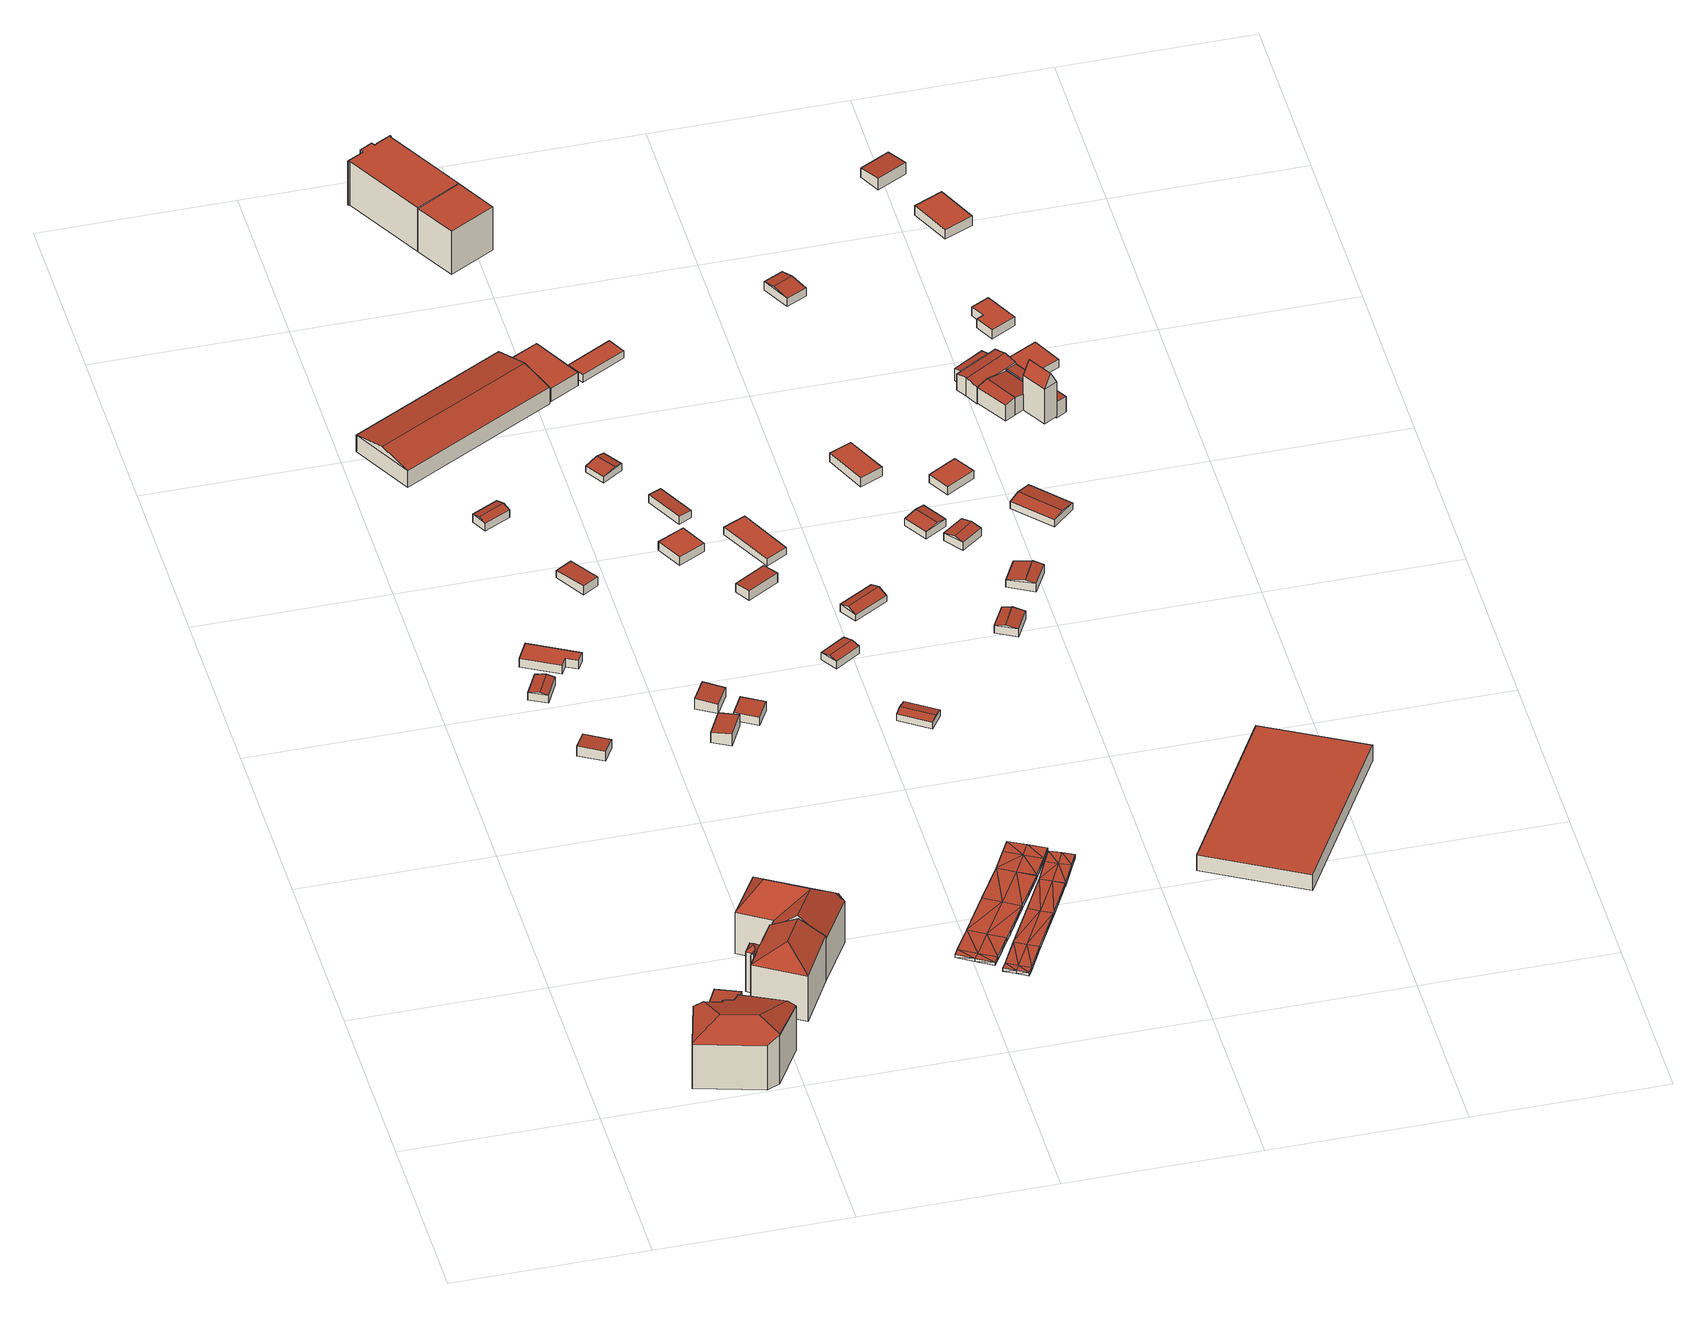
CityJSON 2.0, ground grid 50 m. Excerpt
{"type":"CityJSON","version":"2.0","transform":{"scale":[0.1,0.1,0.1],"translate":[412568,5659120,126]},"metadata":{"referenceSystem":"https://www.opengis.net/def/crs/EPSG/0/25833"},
"CityObjects":{
"building1":{"type":"Building","attributes":{"Dachtyp_tdc":"tdcFreeFormRoof","Gemeindeschluessel":14612000,"Dachneigung":17.46,"QualitaetDacherkennung":40,"Geometrietyp2DReferenz":"3000","measuredHeight":17.42,"function":"31001_9998","roofType":"5000"},"geometry":[{"type":"Solid","lod":"2","boundaries":[[[[0,1,2,3]],[[1,4,5,2]],[[4,6,7,5]],[[6,8,9,7]],[[8,10,11,9]],[[10,12,13,11]],[[12,14,15,13]],[[14,16,17,15]],[[16,18,19,17]],[[18,0,3,19]],[[20,21,4,22]],[[23,16,24,25]],[[0,18,23,25,20,22,1]],[[25,24,14,12,10,8,6,21,20]],[[6,4,21]],[[18,16,23]],[[4,1,22]],[[16,14,24]],[[3,2,5,7,9,11,13,15,17,19]]]],"semantics":{"surfaces":[{"type":"WallSurface"},{"type":"RoofSurface"},{"type":"GroundSurface"}],"values":[[0,0,0,0,0,0,0,0,0,0,1,1,1,1,0,0,0,0,2]]}}]},
"building2":{"type":"Building","attributes":{"Dachtyp_tdc":"tdcPolyFlatRoof","Gemeindeschluessel":14612000,"Dachneigung":5.88,"QualitaetDacherkennung":73,"Geometrietyp2DReferenz":"3000","measuredHeight":3.43,"function":"31001_9998","roofType":"2100"},"geometry":[{"type":"Solid","lod":"2","boundaries":[[[[26,27,28,29]],[[27,30,31,28]],[[30,32,33,31]],[[32,26,29,33]],[[32,30,27,26]],[[29,28,31,33]]]],"semantics":{"surfaces":[{"type":"WallSurface"},{"type":"RoofSurface"},{"type":"GroundSurface"}],"values":[[0,0,0,0,1,2]]}}]},
"building3":{"type":"Building","attributes":{"Gemeindeschluessel":14612000,"Geometrietyp2DReferenz":"3000","function":"31001_9998","roofType":"9999"},"children":["building3-1","building3-2"]},
"building3-1":{"type":"BuildingPart","attributes":{"Dachtyp_tdc":"tdcFreeFormRoof","Dachneigung":46.2,"QualitaetDacherkennung":4,"Geometrietyp2DReferenz":"3000","measuredHeight":13.89,"roofType":"5000"},"parents":["building3"],"geometry":[{"type":"MultiSurface","lod":"2","boundaries":[[[34,35,36,37]],[[35,38,39,36]],[[38,40,41,39]],[[42,43,44,45]],[[43,46,47,44]],[[46,48,49,47]],[[48,34,37,49]],[[48,46,43,50]],[[43,42,40,51,52,50]],[[40,38,35,51]],[[35,34,52,51]],[[34,48,50,52]],[[36,39,41,45,44,47,49,37]]],"semantics":{"surfaces":[{"type":"WallSurface"},{"type":"RoofSurface"},{"type":"GroundSurface"}],"values":[0,0,0,0,0,0,0,1,1,1,1,1,2]}}]},
"building3-2":{"type":"BuildingPart","attributes":{"Dachtyp_tdc":"tdcHipAndGableRoof","Dachneigung":28.73,"QualitaetDacherkennung":65,"Geometrietyp2DReferenz":"3000","measuredHeight":17.89,"roofType":"5000"},"parents":["building3"],"geometry":[{"type":"MultiSurface","lod":"2","boundaries":[[[53,41,40]],[[53,54,55,41]],[[54,56,57,55]],[[56,58,59,57]],[[58,60,61,59]],[[60,62,63,61]],[[62,64,45,63]],[[64,42,45]],[[62,60,65]],[[60,58,56,65]],[[56,54,53,64,62,65]],[[41,55,57,59,61,63,45]]],"semantics":{"surfaces":[{"type":"WallSurface"},{"type":"RoofSurface"},{"type":"GroundSurface"}],"values":[0,0,0,0,0,0,0,0,1,1,1,2]}}]},
"building4":{"type":"Building","attributes":{"Dachtyp_tdc":"tdcPolyFlatRoof","Gemeindeschluessel":14612000,"Dachneigung":4,"QualitaetDacherkennung":77,"Geometrietyp2DReferenz":"3000","measuredHeight":3.01,"function":"31001_9998","roofType":"2100"},"geometry":[{"type":"Solid","lod":"2","boundaries":[[[[66,67,68,69]],[[67,70,71,68]],[[70,72,73,71]],[[72,66,69,73]],[[72,70,67,66]],[[69,68,71,73]]]],"semantics":{"surfaces":[{"type":"WallSurface"},{"type":"RoofSurface"},{"type":"GroundSurface"}],"values":[[0,0,0,0,1,2]]}}]},
"building5":{"type":"Building","attributes":{"Dachtyp_tdc":"tdcGableRoof","Gemeindeschluessel":14612000,"Dachneigung":11.77,"QualitaetDacherkennung":78,"Geometrietyp2DReferenz":"3000","measuredHeight":2.84,"function":"31001_9998","roofType":"3100"},"geometry":[{"type":"Solid","lod":"2","boundaries":[[[[74,75,76,77]],[[75,78,79,76]],[[78,80,81,79]],[[80,74,77,81]],[[78,75,82]],[[74,80,83]],[[75,74,83,82]],[[80,78,82,83]],[[77,76,79,81]]]],"semantics":{"surfaces":[{"type":"WallSurface"},{"type":"RoofSurface"},{"type":"GroundSurface"}],"values":[[0,0,0,0,0,0,1,1,2]]}}]},
"building6":{"type":"Building","attributes":{"Dachtyp_tdc":"tdcFreeFormRoof","Gemeindeschluessel":14612000,"Dachneigung":40.18,"QualitaetDacherkennung":23,"Geometrietyp2DReferenz":"3000","measuredHeight":18.65,"function":"31001_9998","roofType":"5000"},"geometry":[{"type":"Solid","lod":"2","boundaries":[[[[84,85,86,87]],[[85,88,89,86]],[[88,90,91,89]],[[90,92,93,91]],[[92,94,59,93]],[[94,95,55,59]],[[95,84,87,55]],[[96,95,94]],[[97,98,99,96,94,92]],[[97,92,90]],[[100,98,97,90,88]],[[100,88,85]],[[99,98,100,85,84]],[[96,99,84,95]],[[87,86,89,91,93,59,55]]]],"semantics":{"surfaces":[{"type":"WallSurface"},{"type":"RoofSurface"},{"type":"GroundSurface"}],"values":[[0,0,0,0,0,0,0,0,1,1,1,1,1,1,2]]}}]},
"building7":{"type":"Building","attributes":{"Dachtyp_tdc":"tdcPolyFlatRoof","Gemeindeschluessel":14612000,"Dachneigung":0,"QualitaetDacherkennung":42,"Geometrietyp2DReferenz":"3000","measuredHeight":2.56,"function":"31001_9998","roofType":"1000"},"geometry":[{"type":"Solid","lod":"2","boundaries":[[[[101,102,103,104]],[[102,105,106,103]],[[105,107,108,106]],[[107,109,110,108]],[[109,111,112,110]],[[111,101,104,112]],[[111,109,107,105,102,101]],[[104,103,106,108,110,112]]]],"semantics":{"surfaces":[{"type":"WallSurface"},{"type":"RoofSurface"},{"type":"GroundSurface"}],"values":[[0,0,0,0,0,0,1,2]]}}]},
"building8":{"type":"Building","attributes":{"Dachtyp_tdc":"tdcGableRoof","Gemeindeschluessel":14612000,"Dachneigung":17.02,"QualitaetDacherkennung":75,"Geometrietyp2DReferenz":"3000","measuredHeight":3.1,"function":"31001_9998","roofType":"3100"},"geometry":[{"type":"Solid","lod":"2","boundaries":[[[[113,114,115,116]],[[114,117,118,115]],[[117,119,120,118]],[[119,113,116,120]],[[117,114,121]],[[113,119,122]],[[114,113,122,121]],[[119,117,121,122]],[[116,115,118,120]]]],"semantics":{"surfaces":[{"type":"WallSurface"},{"type":"RoofSurface"},{"type":"GroundSurface"}],"values":[[0,0,0,0,0,0,1,1,2]]}}]},
"building9":{"type":"Building","attributes":{"Dachtyp_tdc":"tdcPolyFlatRoof","Gemeindeschluessel":14612000,"Dachneigung":3.21,"QualitaetDacherkennung":59,"Geometrietyp2DReferenz":"3000","measuredHeight":2.77,"function":"31001_9998","roofType":"2100"},"geometry":[{"type":"Solid","lod":"2","boundaries":[[[[123,124,125,126]],[[124,127,128,125]],[[127,129,130,128]],[[129,123,126,130]],[[129,127,124,123]],[[126,125,128,130]]]],"semantics":{"surfaces":[{"type":"WallSurface"},{"type":"RoofSurface"},{"type":"GroundSurface"}],"values":[[0,0,0,0,1,2]]}}]},
"building10":{"type":"Building","attributes":{"Dachtyp_tdc":"tdcGableRoof","Gemeindeschluessel":14612000,"Dachneigung":13.85,"QualitaetDacherkennung":86,"Geometrietyp2DReferenz":"3000","measuredHeight":7.33,"function":"31001_2000","roofType":"3100"},"geometry":[{"type":"Solid","lod":"2","boundaries":[[[[131,132,133,134]],[[132,135,136,133]],[[135,137,138,136]],[[137,131,134,138]],[[135,132,139]],[[131,137,140]],[[132,131,140,139]],[[137,135,139,140]],[[134,133,136,138]]]],"semantics":{"surfaces":[{"type":"WallSurface"},{"type":"RoofSurface"},{"type":"GroundSurface"}],"values":[[0,0,0,0,0,0,1,1,2]]}}]},
"building11":{"type":"Building","attributes":{"Dachtyp_tdc":"tdcPolyFlatRoof","Gemeindeschluessel":14612000,"Dachneigung":5.63,"QualitaetDacherkennung":76,"Geometrietyp2DReferenz":"3000","measuredHeight":3.59,"function":"31001_9998","roofType":"2100"},"geometry":[{"type":"Solid","lod":"2","boundaries":[[[[141,142,143,144]],[[142,145,146,143]],[[145,147,148,146]],[[147,141,144,148]],[[147,145,142,141]],[[144,143,146,148]]]],"semantics":{"surfaces":[{"type":"WallSurface"},{"type":"RoofSurface"},{"type":"GroundSurface"}],"values":[[0,0,0,0,1,2]]}}]},
"building12":{"type":"Building","attributes":{"Dachtyp_tdc":"tdcPolyFlatRoof","Gemeindeschluessel":14612000,"Dachneigung":3.93,"QualitaetDacherkennung":78,"Geometrietyp2DReferenz":"3000","measuredHeight":3.17,"function":"31001_9998","roofType":"2100"},"geometry":[{"type":"Solid","lod":"2","boundaries":[[[[149,150,151,152]],[[150,153,154,151]],[[153,155,156,154]],[[155,149,152,156]],[[155,153,150,149]],[[152,151,154,156]]]],"semantics":{"surfaces":[{"type":"WallSurface"},{"type":"RoofSurface"},{"type":"GroundSurface"}],"values":[[0,0,0,0,1,2]]}}]},
"building13":{"type":"Building","attributes":{"Dachtyp_tdc":"tdcPolyFlatRoof","Gemeindeschluessel":14612000,"Dachneigung":3.55,"QualitaetDacherkennung":82,"Geometrietyp2DReferenz":"3000","measuredHeight":2.87,"function":"31001_9998","roofType":"2100"},"geometry":[{"type":"Solid","lod":"2","boundaries":[[[[157,158,159,160]],[[158,161,162,159]],[[161,163,164,162]],[[163,157,160,164]],[[163,161,158,157]],[[160,159,162,164]]]],"semantics":{"surfaces":[{"type":"WallSurface"},{"type":"RoofSurface"},{"type":"GroundSurface"}],"values":[[0,0,0,0,1,2]]}}]},
"building14":{"type":"Building","attributes":{"Dachtyp_tdc":"tdcGableRoof","Gemeindeschluessel":14612000,"Dachneigung":10.09,"QualitaetDacherkennung":82,"Geometrietyp2DReferenz":"3000","measuredHeight":2.59,"function":"31001_9998","roofType":"3100"},"geometry":[{"type":"Solid","lod":"2","boundaries":[[[[165,166,167,168]],[[166,169,170,167]],[[169,171,172,170]],[[171,165,168,172]],[[169,166,173]],[[165,171,174]],[[166,165,174,173]],[[171,169,173,174]],[[168,167,170,172]]]],"semantics":{"surfaces":[{"type":"WallSurface"},{"type":"RoofSurface"},{"type":"GroundSurface"}],"values":[[0,0,0,0,0,0,1,1,2]]}}]},
"building15":{"type":"Building","attributes":{"Erfassungsdatum_Objekt":"2022-03-29","BodenHoehe":130.48,"gemHoehe":0,"BauwerkHoehe":1,"Breite":10,"Gemeindeschluessel":"14612000","Geometrietyp2DReferenz":"3000","measuredHeight":1,"function":"53001_1800"},"geometry":[{"type":"MultiSurface","lod":"2","boundaries":[[[175,176,177]],[[177,176,178]],[[179,180,181]],[[181,180,182]],[[181,182,183]],[[183,182,184]],[[183,184,185]],[[183,185,186]],[[186,185,187]],[[187,185,188]],[[187,188,175]],[[187,175,189]],[[189,175,190]],[[190,175,177]],[[180,191,182]],[[182,191,192]],[[182,192,184]],[[184,192,193]],[[184,193,194]],[[184,194,195]],[[184,195,185]],[[185,195,188]],[[188,195,196]],[[188,196,197]],[[188,197,198]],[[188,198,175]],[[175,198,176]],[[180,179,199]],[[180,199,200]],[[179,181,201]],[[179,201,199]],[[181,183,202]],[[181,202,201]],[[183,186,203]],[[183,203,202]],[[186,187,204]],[[186,204,203]],[[187,189,205]],[[187,205,204]],[[189,190,206]],[[189,206,205]],[[190,177,207]],[[190,207,206]],[[177,178,208]],[[177,208,207]],[[178,176,209]],[[178,209,208]],[[176,198,210]],[[176,210,209]],[[198,197,211]],[[198,211,210]],[[197,196,212]],[[197,212,211]],[[196,195,213]],[[196,213,212]],[[195,194,214]],[[195,214,213]],[[194,193,215]],[[194,215,214]],[[193,192,216]],[[193,216,215]],[[192,191,217]],[[192,217,216]],[[191,180,200]],[[191,200,217]],[[201,200,199]],[[218,200,201]],[[202,218,201]],[[219,218,202]],[[220,219,202]],[[203,220,202]],[[204,220,203]],[[221,220,204]],[[222,221,204]],[[205,222,204]],[[206,222,205]],[[207,222,206]],[[218,217,200]],[[216,217,218]],[[219,216,218]],[[215,216,219]],[[214,215,219]],[[213,214,219]],[[220,213,219]],[[221,213,220]],[[212,213,221]],[[211,212,221]],[[210,211,221]],[[222,210,221]],[[209,210,222]],[[207,209,222]],[[208,209,207]]],"semantics":{"surfaces":[{"type":"RoofSurface"},{"type":"WallSurface"},{"type":"GroundSurface"}],"values":[0,0,0,0,0,0,0,0,0,0,0,0,0,0,0,0,0,0,0,0,0,0,0,0,0,0,0,1,1,1,1,1,1,1,1,1,1,1,1,1,1,1,1,1,1,1,1,1,1,1,1,1,1,1,1,1,1,1,1,1,1,1,1,1,1,2,2,2,2,2,2,2,2,2,2,2,2,2,2,2,2,2,2,2,2,2,2,2,2,2,2,2]}}]},
"building16":{"type":"Building","attributes":{"Dachtyp_tdc":"tdcPolyFlatRoof","Gemeindeschluessel":14612000,"Dachneigung":0,"QualitaetDacherkennung":81,"Geometrietyp2DReferenz":"3000","measuredHeight":2.55,"function":"31001_9998","roofType":"1000"},"geometry":[{"type":"Solid","lod":"2","boundaries":[[[[223,224,225,226]],[[224,227,228,225]],[[227,229,230,228]],[[229,223,226,230]],[[229,227,224,223]],[[226,225,228,230]]]],"semantics":{"surfaces":[{"type":"WallSurface"},{"type":"RoofSurface"},{"type":"GroundSurface"}],"values":[[0,0,0,0,1,2]]}}]},
"building17":{"type":"Building","attributes":{"Dachtyp_tdc":"tdcPolyFlatRoof","Gemeindeschluessel":14612000,"Dachneigung":0,"QualitaetDacherkennung":86,"Geometrietyp2DReferenz":"3000","measuredHeight":4,"function":"31001_2000","roofType":"1000"},"geometry":[{"type":"Solid","lod":"2","boundaries":[[[[231,232,233,234]],[[232,235,236,233]],[[235,237,238,236]],[[237,231,234,238]],[[237,235,232,231]],[[234,233,236,238]]]],"semantics":{"surfaces":[{"type":"WallSurface"},{"type":"RoofSurface"},{"type":"GroundSurface"}],"values":[[0,0,0,0,1,2]]}}]},
"building18":{"type":"Building","attributes":{"Dachtyp_tdc":"tdcPolyFlatRoof","Gemeindeschluessel":14612000,"Dachneigung":0,"QualitaetDacherkennung":73,"Geometrietyp2DReferenz":"3000","measuredHeight":13.37,"function":"31001_2000","roofType":"1000"},"geometry":[{"type":"Solid","lod":"2","boundaries":[[[[239,240,241,242]],[[240,243,244,241]],[[243,245,246,244]],[[245,247,248,246]],[[247,249,250,248]],[[249,251,252,250]],[[251,253,254,252]],[[253,255,256,254]],[[255,257,258,256]],[[257,259,260,258]],[[259,261,262,260]],[[261,263,264,262]],[[263,265,266,264]],[[265,239,242,266]],[[265,263,261,259,257,255,253,251,249,247,245,243,240,239]],[[242,241,244,246,248,250,252,254,256,258,260,262,264,266]]]],"semantics":{"surfaces":[{"type":"WallSurface"},{"type":"RoofSurface"},{"type":"GroundSurface"}],"values":[[0,0,0,0,0,0,0,0,0,0,0,0,0,0,1,2]]}}]},
"building19":{"type":"Building","attributes":{"Dachtyp_tdc":"tdcPolyFlatRoof","Gemeindeschluessel":14612000,"Dachneigung":4.6,"QualitaetDacherkennung":76,"Geometrietyp2DReferenz":"3000","measuredHeight":2.48,"function":"31001_9998","roofType":"2100"},"geometry":[{"type":"Solid","lod":"2","boundaries":[[[[267,268,269,270]],[[268,271,272,269]],[[271,273,274,272]],[[273,267,270,274]],[[273,271,268,267]],[[270,269,272,274]]]],"semantics":{"surfaces":[{"type":"WallSurface"},{"type":"RoofSurface"},{"type":"GroundSurface"}],"values":[[0,0,0,0,1,2]]}}]},
"building20":{"type":"Building","attributes":{"Erfassungsdatum_Objekt":"2022-03-29","BodenHoehe":130.66,"gemHoehe":0,"BauwerkHoehe":1,"Breite":6.5,"Gemeindeschluessel":"14612000","Geometrietyp2DReferenz":"3000","measuredHeight":1,"function":"53001_1800"},"geometry":[{"type":"MultiSurface","lod":"2","boundaries":[[[275,276,277]],[[277,276,278]],[[277,278,279]],[[279,278,280]],[[279,280,281]],[[279,281,282]],[[282,281,283]],[[283,281,284]],[[283,284,285]],[[283,285,286]],[[286,285,287]],[[287,285,288]],[[276,289,278]],[[278,289,290]],[[278,290,280]],[[280,290,291]],[[280,291,292]],[[280,292,281]],[[281,292,284]],[[284,292,293]],[[284,293,294]],[[284,294,295]],[[284,295,285]],[[285,295,296]],[[285,296,288]],[[288,296,297]],[[276,275,298]],[[276,298,299]],[[275,277,300]],[[275,300,298]],[[277,279,301]],[[277,301,300]],[[279,282,302]],[[279,302,301]],[[282,283,303]],[[282,303,302]],[[283,286,304]],[[283,304,303]],[[286,287,305]],[[286,305,304]],[[287,288,306]],[[287,306,305]],[[288,297,307]],[[288,307,306]],[[297,296,308]],[[297,308,307]],[[296,295,309]],[[296,309,308]],[[295,294,310]],[[295,310,309]],[[294,293,311]],[[294,311,310]],[[293,292,312]],[[293,312,311]],[[292,291,313]],[[292,313,312]],[[291,290,314]],[[291,314,313]],[[290,289,315]],[[290,315,314]],[[289,276,299]],[[289,299,315]],[[300,299,298]],[[305,316,304]],[[317,318,303]],[[316,317,303]],[[304,316,303]],[[306,316,305]],[[319,315,299]],[[314,315,319]],[[320,314,319]],[[313,314,320]],[[312,313,320]],[[318,312,320]],[[317,312,318]],[[311,312,317]],[[310,311,317]],[[309,310,317]],[[316,309,317]],[[308,309,316]],[[306,308,316]],[[307,308,306]],[[303,318,302]],[[301,319,300]],[[319,299,300]],[[320,319,301]],[[318,320,301]],[[302,318,301]]],"semantics":{"surfaces":[{"type":"RoofSurface"},{"type":"WallSurface"},{"type":"GroundSurface"}],"values":[0,0,0,0,0,0,0,0,0,0,0,0,0,0,0,0,0,0,0,0,0,0,0,0,0,0,1,1,1,1,1,1,1,1,1,1,1,1,1,1,1,1,1,1,1,1,1,1,1,1,1,1,1,1,1,1,1,1,1,1,1,1,2,2,2,2,2,2,2,2,2,2,2,2,2,2,2,2,2,2,2,2,2,2,2,2,2,2]}}]},
"building21":{"type":"Building","attributes":{"Dachtyp_tdc":"tdcPolyFlatRoof","Gemeindeschluessel":14612000,"Dachneigung":0,"QualitaetDacherkennung":75,"Geometrietyp2DReferenz":"3000","measuredHeight":13.27,"function":"31001_2000","roofType":"1000"},"geometry":[{"type":"Solid","lod":"2","boundaries":[[[[321,322,264,266]],[[322,323,324,264]],[[323,325,326,324]],[[325,321,266,326]],[[325,323,322,321]],[[266,264,324,326]]]],"semantics":{"surfaces":[{"type":"WallSurface"},{"type":"RoofSurface"},{"type":"GroundSurface"}],"values":[[0,0,0,0,1,2]]}}]},
"building22":{"type":"Building","attributes":{"Dachtyp_tdc":"tdcPolyFlatRoof","Gemeindeschluessel":14612000,"Dachneigung":3.94,"QualitaetDacherkennung":83,"Geometrietyp2DReferenz":"3000","measuredHeight":2.85,"function":"31001_9998","roofType":"2100"},"geometry":[{"type":"Solid","lod":"2","boundaries":[[[[327,328,329,330]],[[328,331,332,329]],[[331,333,334,332]],[[333,327,330,334]],[[333,331,328,327]],[[330,329,332,334]]]],"semantics":{"surfaces":[{"type":"WallSurface"},{"type":"RoofSurface"},{"type":"GroundSurface"}],"values":[[0,0,0,0,1,2]]}}]},
"building23":{"type":"Building","attributes":{"Dachtyp_tdc":"tdcGableRoof","Gemeindeschluessel":14612000,"Dachneigung":14.6,"QualitaetDacherkennung":79,"Geometrietyp2DReferenz":"3000","measuredHeight":2.91,"function":"31001_9998","roofType":"3100"},"geometry":[{"type":"Solid","lod":"2","boundaries":[[[[335,336,337,338]],[[336,339,340,337]],[[339,341,342,340]],[[341,335,338,342]],[[339,336,343]],[[335,341,344]],[[336,335,344,343]],[[341,339,343,344]],[[338,337,340,342]]]],"semantics":{"surfaces":[{"type":"WallSurface"},{"type":"RoofSurface"},{"type":"GroundSurface"}],"values":[[0,0,0,0,0,0,1,1,2]]}}]},
"building24":{"type":"Building","attributes":{"Dachtyp_tdc":"tdcPolyFlatRoof","Gemeindeschluessel":14612000,"Dachneigung":0,"QualitaetDacherkennung":69,"Geometrietyp2DReferenz":"3000","measuredHeight":2.29,"function":"31001_2000","roofType":"1000"},"geometry":[{"type":"Solid","lod":"2","boundaries":[[[[345,346,347,348]],[[346,349,350,347]],[[349,351,352,350]],[[351,345,348,352]],[[351,349,346,345]],[[348,347,350,352]]]],"semantics":{"surfaces":[{"type":"WallSurface"},{"type":"RoofSurface"},{"type":"GroundSurface"}],"values":[[0,0,0,0,1,2]]}}]},
"building25":{"type":"Building","attributes":{"Dachtyp_tdc":"tdcPolyFlatRoof","Gemeindeschluessel":14612000,"Dachneigung":0,"QualitaetDacherkennung":84,"Geometrietyp2DReferenz":"3000","measuredHeight":2.21,"function":"31001_9998","roofType":"1000"},"geometry":[{"type":"Solid","lod":"2","boundaries":[[[[353,354,355,356]],[[354,357,358,355]],[[357,359,360,358]],[[359,353,356,360]],[[359,357,354,353]],[[356,355,358,360]]]],"semantics":{"surfaces":[{"type":"WallSurface"},{"type":"RoofSurface"},{"type":"GroundSurface"}],"values":[[0,0,0,0,1,2]]}}]},
"building26":{"type":"Building","attributes":{"Dachtyp_tdc":"tdcGableRoof","Gemeindeschluessel":14612000,"Dachneigung":14.65,"QualitaetDacherkennung":69,"Geometrietyp2DReferenz":"3000","measuredHeight":2.62,"function":"31001_9998","roofType":"3100"},"geometry":[{"type":"Solid","lod":"2","boundaries":[[[[361,362,363,364]],[[362,365,366,363]],[[365,367,368,366]],[[362,361,369]],[[367,365,370]],[[361,367,370,369]],[[365,362,369,370]],[[368,364,363,366]],[[367,361,364,368]]]],"semantics":{"surfaces":[{"type":"WallSurface"},{"type":"RoofSurface"},{"type":"GroundSurface"}],"values":[[0,0,0,0,0,1,1,2,0]]}}]},
"building27":{"type":"Building","attributes":{"Dachtyp_tdc":"tdcGableRoof","Gemeindeschluessel":14612000,"Dachneigung":25.53,"QualitaetDacherkennung":74,"Geometrietyp2DReferenz":"3000","measuredHeight":3.13,"function":"31001_9998","roofType":"3100"},"geometry":[{"type":"Solid","lod":"2","boundaries":[[[[371,372,373,374]],[[372,375,376,373]],[[375,377,378,376]],[[377,371,374,378]],[[375,372,379]],[[371,377,380]],[[372,371,380,379]],[[377,375,379,380]],[[374,373,376,378]]]],"semantics":{"surfaces":[{"type":"WallSurface"},{"type":"RoofSurface"},{"type":"GroundSurface"}],"values":[[0,0,0,0,0,0,1,1,2]]}}]},
"building28":{"type":"Building","attributes":{"Dachtyp_tdc":"tdcPolyFlatRoof","Gemeindeschluessel":14612000,"Dachneigung":0,"QualitaetDacherkennung":42,"Geometrietyp2DReferenz":"3000","measuredHeight":2.65,"function":"31001_9998","roofType":"1000"},"geometry":[{"type":"Solid","lod":"2","boundaries":[[[[381,382,383,384]],[[382,385,386,383]],[[385,387,388,386]],[[387,381,384,388]],[[387,385,382,381]],[[384,383,386,388]]]],"semantics":{"surfaces":[{"type":"WallSurface"},{"type":"RoofSurface"},{"type":"GroundSurface"}],"values":[[0,0,0,0,1,2]]}}]},
"building29":{"type":"Building","attributes":{"Dachtyp_tdc":"tdcGableRoof","Gemeindeschluessel":14612000,"Dachneigung":10.81,"QualitaetDacherkennung":80,"Geometrietyp2DReferenz":"3000","measuredHeight":3.13,"function":"31001_9998","roofType":"3100"},"geometry":[{"type":"Solid","lod":"2","boundaries":[[[[389,390,391,392]],[[390,393,394,391]],[[393,395,396,394]],[[395,389,392,396]],[[393,390,397]],[[389,395,398]],[[390,389,398,397]],[[395,393,397,398]],[[392,391,394,396]]]],"semantics":{"surfaces":[{"type":"WallSurface"},{"type":"RoofSurface"},{"type":"GroundSurface"}],"values":[[0,0,0,0,0,0,1,1,2]]}}]},
"building30":{"type":"Building","attributes":{"Dachtyp_tdc":"tdcGableRoof","Gemeindeschluessel":14612000,"Dachneigung":10.02,"QualitaetDacherkennung":64,"Geometrietyp2DReferenz":"3000","measuredHeight":2.77,"function":"31001_9998","roofType":"3100"},"geometry":[{"type":"Solid","lod":"2","boundaries":[[[[399,400,401,402]],[[400,403,404,401]],[[403,405,406,404]],[[405,399,402,406]],[[403,400,407]],[[399,405,408]],[[400,399,408,407]],[[405,403,407,408]],[[402,401,404,406]]]],"semantics":{"surfaces":[{"type":"WallSurface"},{"type":"RoofSurface"},{"type":"GroundSurface"}],"values":[[0,0,0,0,0,0,1,1,2]]}}]},
"building31":{"type":"Building","attributes":{"Dachtyp_tdc":"tdcGableRoof","Gemeindeschluessel":14612000,"Dachneigung":13.14,"QualitaetDacherkennung":80,"Geometrietyp2DReferenz":"3000","measuredHeight":3.06,"function":"31001_9998","roofType":"3100"},"geometry":[{"type":"Solid","lod":"2","boundaries":[[[[409,410,411,412]],[[410,413,414,411]],[[413,415,416,414]],[[415,409,412,416]],[[413,410,417]],[[409,415,418]],[[410,409,418,417]],[[415,413,417,418]],[[412,411,414,416]]]],"semantics":{"surfaces":[{"type":"WallSurface"},{"type":"RoofSurface"},{"type":"GroundSurface"}],"values":[[0,0,0,0,0,0,1,1,2]]}}]},
"building32":{"type":"Building","attributes":{"Dachtyp_tdc":"tdcGableRoof","Gemeindeschluessel":14612000,"Dachneigung":12.69,"QualitaetDacherkennung":82,"Geometrietyp2DReferenz":"3000","measuredHeight":3.17,"function":"31001_9998","roofType":"3100"},"geometry":[{"type":"Solid","lod":"2","boundaries":[[[[419,420,421,422]],[[423,424,420,419]],[[424,425,421,420]],[[425,426,422,421]],[[426,423,419,422]],[[425,424,427]],[[423,426,428]],[[424,423,428,427]],[[426,425,427,428]]]],"semantics":{"surfaces":[{"type":"GroundSurface"},{"type":"WallSurface"},{"type":"RoofSurface"}],"values":[[0,1,1,1,1,1,1,2,2]]}}]},
"building33":{"type":"Building","attributes":{"Dachtyp_tdc":"tdcPolyFlatRoof","Gemeindeschluessel":14612000,"Dachneigung":0,"QualitaetDacherkennung":82,"Geometrietyp2DReferenz":"3000","measuredHeight":2.5,"function":"31001_9998","roofType":"1000"},"geometry":[{"type":"Solid","lod":"2","boundaries":[[[[429,430,431,432]],[[430,433,434,431]],[[433,435,436,434]],[[435,429,432,436]],[[435,433,430,429]],[[432,431,434,436]]]],"semantics":{"surfaces":[{"type":"WallSurface"},{"type":"RoofSurface"},{"type":"GroundSurface"}],"values":[[0,0,0,0,1,2]]}}]},
"building34":{"type":"Building","attributes":{"Dachtyp_tdc":"tdcGableRoof","Gemeindeschluessel":14612000,"Dachneigung":10.39,"QualitaetDacherkennung":75,"Geometrietyp2DReferenz":"3000","measuredHeight":3.29,"function":"31001_9998","roofType":"3100"},"geometry":[{"type":"Solid","lod":"2","boundaries":[[[[437,438,439,440]],[[438,441,442,439]],[[441,443,444,442]],[[443,437,440,444]],[[441,438,445]],[[437,443,446]],[[438,437,446,445]],[[443,441,445,446]],[[440,439,442,444]]]],"semantics":{"surfaces":[{"type":"WallSurface"},{"type":"RoofSurface"},{"type":"GroundSurface"}],"values":[[0,0,0,0,0,0,1,1,2]]}}]},
"building35":{"type":"Building","attributes":{"Dachtyp_tdc":"tdcPolyFlatRoof","Gemeindeschluessel":14612000,"Dachneigung":0,"QualitaetDacherkennung":16,"Geometrietyp2DReferenz":"3000","measuredHeight":4.77,"function":"31001_3211","roofType":"1000"},"geometry":[{"type":"Solid","lod":"2","boundaries":[[[[447,448,449,450]],[[448,451,452,449]],[[451,453,454,452]],[[453,447,450,454]],[[453,451,448,447]],[[450,449,452,454]]]],"semantics":{"surfaces":[{"type":"WallSurface"},{"type":"RoofSurface"},{"type":"GroundSurface"}],"values":[[0,0,0,0,1,2]]}}]},
"building36":{"type":"Building","attributes":{"Dachtyp_tdc":"tdcGableRoof","Gemeindeschluessel":14612000,"Dachneigung":10.28,"QualitaetDacherkennung":66,"Geometrietyp2DReferenz":"3000","measuredHeight":2.78,"function":"31001_9998","roofType":"3100"},"geometry":[{"type":"Solid","lod":"2","boundaries":[[[[455,456,457,458]],[[456,459,460,457]],[[459,461,462,460]],[[461,455,458,462]],[[459,456,463]],[[455,461,464]],[[456,455,464,463]],[[461,459,463,464]],[[458,457,460,462]]]],"semantics":{"surfaces":[{"type":"WallSurface"},{"type":"RoofSurface"},{"type":"GroundSurface"}],"values":[[0,0,0,0,0,0,1,1,2]]}}]},
"building37":{"type":"Building","attributes":{"Dachtyp_tdc":"tdcPolyFlatRoof","Gemeindeschluessel":14612000,"Dachneigung":9.09,"QualitaetDacherkennung":69,"Geometrietyp2DReferenz":"3000","measuredHeight":4.17,"function":"31001_9998","roofType":"2100"},"geometry":[{"type":"Solid","lod":"2","boundaries":[[[[465,466,467,468]],[[466,469,470,467]],[[469,471,472,470]],[[471,465,468,472]],[[471,469,466,465]],[[468,467,470,472]]]],"semantics":{"surfaces":[{"type":"WallSurface"},{"type":"RoofSurface"},{"type":"GroundSurface"}],"values":[[0,0,0,0,1,2]]}}]},
"building38":{"type":"Building","attributes":{"Dachtyp_tdc":"tdcFreeFormRoof","Gemeindeschluessel":14612000,"Dachneigung":10.16,"QualitaetDacherkennung":79,"Geometrietyp2DReferenz":"3000","measuredHeight":5.77,"function":"31001_9998","roofType":"5000"},"geometry":[{"type":"Solid","lod":"2","boundaries":[[[[473,474,475,476]],[[474,477,478,475]],[[477,479,480,478]],[[479,481,482,480]],[[481,483,484,482]],[[483,485,486,484]],[[485,487,488,486]],[[487,489,490,488]],[[489,473,476,490]],[[491,481,479,477,474,473,489,492]],[[485,483,491,492,487]],[[489,487,492]],[[483,481,491]],[[476,475,478,480,482,484,486,488,490]]]],"semantics":{"surfaces":[{"type":"WallSurface"},{"type":"RoofSurface"},{"type":"GroundSurface"}],"values":[[0,0,0,0,0,0,0,0,0,1,1,0,0,2]]}}]},
"building39":{"type":"Building","attributes":{"Gemeindeschluessel":14612000,"Geometrietyp2DReferenz":"3000","function":"31001_9998","roofType":"9999"},"children":["building39-1","building39-2"]},
"building39-1":{"type":"BuildingPart","attributes":{"Dachtyp_tdc":"tdcGableRoof","Dachneigung":11.76,"QualitaetDacherkennung":63,"Geometrietyp2DReferenz":"3000","measuredHeight":5.42,"roofType":"3100"},"parents":["building39"],"geometry":[{"type":"MultiSurface","lod":"2","boundaries":[[[493,494,495,496]],[[494,497,498,495]],[[499,500,501,502]],[[500,503,504,501]],[[503,487,505,504]],[[487,493,496,505]],[[500,499,497,494,493]],[[493,487,503,500]],[[496,495,498,502,501,504,505]]],"semantics":{"surfaces":[{"type":"WallSurface"},{"type":"RoofSurface"},{"type":"GroundSurface"}],"values":[0,0,0,0,0,0,1,1,2]}}]},
"building39-2":{"type":"BuildingPart","attributes":{"Dachtyp_tdc":"tdcFreeFormRoof","Dachneigung":62.54,"QualitaetDacherkennung":8,"Geometrietyp2DReferenz":"3000","measuredHeight":14.46,"roofType":"5000"},"parents":["building39"],"geometry":[{"type":"MultiSurface","lod":"2","boundaries":[[[506,507,508,498,497]],[[507,509,510,508]],[[509,511,499,502,510]],[[512,513,511,509]],[[512,509,507]],[[513,512,507,506]],[[513,506,511]],[[498,508,510,502]]],"semantics":{"surfaces":[{"type":"WallSurface"},{"type":"RoofSurface"},{"type":"GroundSurface"}],"values":[0,0,0,1,0,1,0,2]}}]},
"building40":{"type":"Building","attributes":{"Dachtyp_tdc":"tdcPolyFlatRoof","Gemeindeschluessel":14612000,"Dachneigung":3.46,"QualitaetDacherkennung":36,"Geometrietyp2DReferenz":"3000","measuredHeight":5.02,"function":"31001_9998","roofType":"2100"},"geometry":[{"type":"Solid","lod":"2","boundaries":[[[[514,515,516,517]],[[515,518,519,516]],[[518,520,521,519]],[[520,522,523,521]],[[522,524,525,523]],[[524,514,517,525]],[[524,522,520,518,515,514]],[[517,516,519,521,523,525]]]],"semantics":{"surfaces":[{"type":"WallSurface"},{"type":"RoofSurface"},{"type":"GroundSurface"}],"values":[[0,0,0,0,0,0,1,2]]}}]},
"building41":{"type":"Building","attributes":{"Dachtyp_tdc":"tdcPolyFlatRoof","Gemeindeschluessel":14612000,"Dachneigung":0,"QualitaetDacherkennung":70,"Geometrietyp2DReferenz":"3000","measuredHeight":2.69,"function":"31001_9998","roofType":"1000"},"geometry":[{"type":"Solid","lod":"2","boundaries":[[[[526,527,528,529]],[[527,530,531,528]],[[530,532,533,531]],[[532,534,535,533]],[[534,536,537,535]],[[536,526,529,537]],[[536,534,532,530,527,526]],[[529,528,531,533,535,537]]]],"semantics":{"surfaces":[{"type":"WallSurface"},{"type":"RoofSurface"},{"type":"GroundSurface"}],"values":[[0,0,0,0,0,0,1,2]]}}]},
"building42":{"type":"Building","attributes":{"Dachtyp_tdc":"tdcPolyFlatRoof","Gemeindeschluessel":14612000,"Dachneigung":0,"QualitaetDacherkennung":73,"Geometrietyp2DReferenz":"3000","measuredHeight":2.39,"function":"31001_9998","roofType":"1000"},"geometry":[{"type":"Solid","lod":"2","boundaries":[[[[538,539,540,541]],[[539,542,543,540]],[[542,544,545,543]],[[544,546,547,545]],[[546,548,549,547]],[[548,538,541,549]],[[548,546,544,542,539,538]],[[541,540,543,545,547,549]]]],"semantics":{"surfaces":[{"type":"WallSurface"},{"type":"RoofSurface"},{"type":"GroundSurface"}],"values":[[0,0,0,0,0,0,1,2]]}}]},
"building43":{"type":"Building","attributes":{"Dachtyp_tdc":"tdcPolyFlatRoof","Gemeindeschluessel":14612000,"Dachneigung":7.06,"QualitaetDacherkennung":65,"Geometrietyp2DReferenz":"3000","measuredHeight":3.56,"function":"31001_9998","roofType":"2100"},"geometry":[{"type":"Solid","lod":"2","boundaries":[[[[550,551,552,553]],[[551,554,555,552]],[[554,556,557,555]],[[556,550,553,557]],[[556,554,551,550]],[[553,552,555,557]]]],"semantics":{"surfaces":[{"type":"WallSurface"},{"type":"RoofSurface"},{"type":"GroundSurface"}],"values":[[0,0,0,0,1,2]]}}]},
"building44":{"type":"Building","attributes":{"Dachtyp_tdc":"tdcPolyFlatRoof","Gemeindeschluessel":14612000,"Dachneigung":0,"QualitaetDacherkennung":73,"Geometrietyp2DReferenz":"3000","measuredHeight":2.89,"function":"31001_9998","roofType":"1000"},"geometry":[{"type":"Solid","lod":"2","boundaries":[[[[558,559,560,561]],[[559,562,563,560]],[[562,564,565,563]],[[564,558,561,565]],[[564,562,559,558]],[[561,560,563,565]]]],"semantics":{"surfaces":[{"type":"WallSurface"},{"type":"RoofSurface"},{"type":"GroundSurface"}],"values":[[0,0,0,0,1,2]]}}]}
},
"vertices":[
[410,6,147],[239,55,147],[239,55,10],[410,6,10],[276,191,146],[276,191,10],[343,173,161],[343,173,10],[345,182,158],[345,182,10],[352,185,156],[352,185,10],[373,178,156],[373,178,10],[390,207,146],[390,207,10],[513,133,146],[513,133,10],[444,20,160],[444,20,10],[318,103,184],[300,185,161],[239,56,148],[447,24,162],[494,145,156],[410,77,184],
[370,361,42],[430,329,49],[430,329,15],[370,361,15],[392,256,49],[392,256,15],[332,288,42],[332,288,15],
[448,364,138],[466,394,138],[466,394,16],[448,364,16],[479,385,138],[479,385,16],[492,377,138],[492,377,16],[470,341,138],[463,345,146],[463,345,16],[470,341,16],[457,349,138],[457,349,16],[461,356,138],[461,356,16],[472,359,146],[471,372,154],[469,369,154],
[492,377,155],[523,428,155],[523,428,16],[584,390,194],[584,390,16],[642,354,156],[642,354,16],[565,221,155],[565,221,16],[443,296,154],[443,296,16],[470,341,155],[538,313,194],
[257,1241,103],[283,1286,99],[283,1286,73],[257,1241,73],[345,1249,99],[345,1249,73],[319,1205,103],[319,1205,73],
[195,1469,97],[227,1530,97],[227,1530,74],[195,1469,74],[272,1506,98],[272,1506,74],[240,1445,98],[240,1445,74],[252,1517,103],[220,1455,103],
[540,456,143],[458,506,143],[458,506,16],[540,456,16],[532,624,143],[532,624,16],[713,515,143],[713,515,16],[721,482,143],[721,482,16],[642,354,143],[523,428,143],[582,391,202],[701,495,163],[636,479,202],[637,479,202],[537,539,202],
[298,1542,100],[205,1592,100],[205,1592,74],[298,1542,74],[233,1643,100],[233,1643,74],[355,1576,100],[355,1576,74],[340,1549,100],[340,1549,74],[311,1565,100],[311,1565,74],
[229,2137,99],[297,2172,98],[297,2172,75],[229,2137,75],[318,2131,99],[318,2131,75],[250,2096,99],[250,2096,75],[308,2150,106],[240,2115,106],
[418,1810,103],[371,1888,98],[371,1888,76],[418,1810,76],[413,1913,98],[413,1913,76],[459,1835,103],[459,1835,76],
[9,2391,183],[412,2607,183],[412,2607,132],[9,2391,132],[497,2448,183],[497,2448,132],[94,2232,183],[94,2232,132],[455,2526,205],[52,2310,205],
[612,1276,105],[659,1251,110],[659,1251,74],[612,1276,74],[623,1185,110],[623,1185,74],[577,1210,105],[577,1210,74],
[621,1309,102],[570,1339,106],[570,1339,74],[621,1309,74],[603,1395,106],[603,1395,74],[653,1365,102],[653,1365,74],
[734,1292,102],[705,1242,99],[705,1242,74],[734,1292,74],[649,1274,99],[649,1274,74],[678,1324,102],[678,1324,74],
[566,2198,95],[534,2248,95],[534,2248,76],[566,2198,76],[586,2281,98],[586,2281,76],[618,2232,98],[618,2232,76],[567,2269,102],[599,2219,102],
[1199,646,55],[1243,622,55],[1218,681,55],[1262,657,55],[952,330,55],[994,304,55],[962,347,55],[1005,321,55],[1001,411,55],[1044,385,55],[1108,491,55],[1065,517,55],[1125,615,55],[1168,590,55],[1155,670,55],[1174,705,55],[1037,278,55],[1048,295,55],[1086,358,55],[1087,359,55],[1151,465,55],[1211,564,55],[1212,565,55],[1212,566,55],[952,330,45],[994,304,45],[962,347,45],[1001,411,45],[1065,517,45],[1125,615,45],[1155,670,45],[1174,705,45],[1218,681,45],[1262,657,45],[1243,622,45],[1212,566,45],[1212,565,45],[1211,564,45],[1151,465,45],[1087,359,45],[1086,358,45],[1048,295,45],[1037,278,45],[1005,321,45],[1044,385,45],[1108,491,45],[1168,590,45],[1199,646,45],
[631,1928,101],[700,1963,101],[700,1963,75],[631,1928,75],[735,1895,101],[735,1895,75],[666,1860,101],[666,1860,75],
[501,2450,178],[432,2579,178],[432,2579,138],[501,2450,138],[508,2620,178],[508,2620,138],[577,2491,178],[577,2491,138],
[214,3266,276],[212,3265,276],[212,3265,142],[214,3266,142],[210,3269,276],[210,3269,142],[247,3289,276],[247,3289,142],[254,3293,276],[254,3293,142],[249,3302,276],[249,3302,142],[282,3320,276],[282,3320,142],[287,3311,276],[287,3311,142],[294,3316,276],[294,3316,142],[331,3336,276],[331,3336,142],[333,3332,276],[333,3332,142],[331,3331,276],[331,3331,142],[446,3125,276],[446,3125,142],[329,3060,276],[329,3060,142],
[735,2023,99],[701,2005,102],[701,2005,77],[735,2023,77],[651,2101,102],[651,2101,77],[685,2119,99],[685,2119,77],
[1049,251,57],[1078,235,57],[1059,268,57],[1087,252,57],[1097,338,57],[1126,322,57],[1187,434,57],[1159,450,57],[1213,548,57],[1242,533,57],[1271,594,57],[1242,608,57],[1260,644,57],[1289,630,57],[1106,219,57],[1116,237,57],[1154,307,57],[1216,419,57],[1270,518,57],[1271,518,57],[1271,519,57],[1301,580,57],[1318,615,57],[1049,251,47],[1078,235,47],[1059,268,47],[1097,338,47],[1159,450,47],[1213,548,47],[1242,608,47],[1260,644,47],[1289,630,47],[1318,615,47],[1301,580,47],[1271,519,47],[1271,518,47],[1270,518,47],[1216,419,47],[1154,307,47],[1116,237,47],[1106,219,47],[1271,594,47],[1242,533,47],[1187,434,47],[1087,252,47],[1126,322,47],
[329,3060,275],[446,3125,275],[503,3022,275],[503,3022,142],[386,2957,275],[386,2957,142],
[852,1783,100],[876,1744,103],[876,1744,74],[852,1783,74],[794,1695,103],[794,1695,74],[771,1734,100],[771,1734,74],
[999,1441,97],[933,1399,97],[933,1399,74],[999,1441,74],[906,1442,96],[906,1442,74],[972,1484,96],[972,1484,74],[921,1418,103],[987,1460,103],
[590,2499,161],[566,2544,161],[566,2544,138],[590,2499,138],[683,2607,161],[683,2607,138],[707,2562,161],[707,2562,138],
[920,1836,98],[867,1806,98],[867,1806,76],[920,1836,76],[795,1945,98],[795,1945,76],[854,1973,98],[854,1973,76],
[1129,1170,93],[1100,1128,95],[1100,1128,74],[1129,1170,74],[1024,1179,95],[1024,1179,74],[1053,1222,93],[1053,1222,74],[1113,1147,100],[1037,1198,100],
[1109,1610,94],[1020,1558,94],[1020,1558,75],[1109,1610,75],[994,1602,98],[994,1602,75],[1083,1654,98],[1083,1654,75],[1007,1580,106],[1096,1632,106],
[1212,2061,104],[1153,2034,104],[1153,2034,77],[1212,2061,77],[1105,2142,104],[1105,2142,77],[1163,2168,104],[1163,2168,77],
[1328,1437,97],[1362,1498,97],[1362,1498,73],[1328,1437,73],[1414,1469,98],[1414,1469,73],[1381,1408,98],[1381,1408,73],[1385,1485,104],[1352,1424,104],
[1275,1906,99],[1313,1844,99],[1313,1844,76],[1275,1906,76],[1257,1810,97],[1257,1810,76],[1219,1871,97],[1219,1871,76],[1290,1830,104],[1252,1891,104],
[1295,1792,102],[1349,1833,102],[1349,1833,78],[1295,1792,78],[1385,1786,103],[1385,1786,78],[1331,1745,103],[1331,1745,78],[1368,1808,109],[1315,1767,109],
[1396,1592,76],[1431,1656,76],[1497,1619,76],[1462,1556,76],[1396,1592,97],[1431,1656,97],[1497,1619,103],[1462,1556,103],[1473,1633,108],[1438,1569,108],
[1314,2008,103],[1388,2051,103],[1388,2051,78],[1314,2008,78],[1420,1996,103],[1420,1996,78],[1346,1953,103],[1346,1953,78],
[1200,2745,105],[1147,2718,105],[1147,2718,81],[1200,2745,81],[1108,2790,107],[1108,2790,81],[1159,2815,108],[1159,2815,81],[1124,2760,113],[1176,2787,113],
[2091,789,96],[1835,358,96],[1835,358,48],[2091,789,48],[1586,498,96],[1586,498,48],[1840,927,96],[1840,927,48],
[1535,1920,98],[1620,1828,98],[1620,1828,78],[1535,1920,78],[1562,1775,100],[1562,1775,78],[1477,1868,100],[1477,1868,78],[1588,1798,106],[1502,1891,106],
[1473,2329,130],[1462,2347,126],[1462,2347,88],[1473,2329,88],[1541,2394,126],[1541,2394,88],[1552,2376,130],[1552,2376,88],
[1461,2322,129],[1473,2329,129],[1473,2329,79],[1461,2322,79],[1552,2376,129],[1552,2376,79],[1572,2388,129],[1572,2388,79],[1588,2361,136],[1588,2361,79],[1607,2328,130],[1607,2328,79],[1580,2312,130],[1580,2312,79],[1496,2261,130],[1496,2261,79],[1477,2295,136],[1477,2295,79],[1589,2359,137],[1478,2293,137],
[1524,2278,137],[1580,2312,123],[1580,2312,82],[1524,2278,82],[1629,2228,123],[1629,2228,82],[1595,2208,131],[1572,2195,137],[1572,2195,82],[1595,2208,82],[1545,2179,130],[1545,2179,82],[1496,2261,82],
[1629,2228,189],[1666,2165,189],[1666,2165,82],[1632,2145,189],[1632,2145,82],[1595,2208,189],[1649,2155,227],[1612,2218,227],
[1666,2165,128],[1629,2228,128],[1629,2228,78],[1666,2165,78],[1580,2312,128],[1580,2312,78],[1607,2328,126],[1607,2328,78],[1656,2244,126],[1656,2244,78],[1693,2181,126],[1693,2181,78],
[1562,2528,111],[1581,2538,111],[1581,2538,84],[1562,2528,84],[1562,2574,111],[1562,2574,84],[1608,2598,111],[1608,2598,84],[1652,2513,111],[1652,2513,84],[1588,2479,111],[1588,2479,84],
[1660,2343,102],[1627,2325,102],[1627,2325,78],[1660,2343,78],[1599,2380,102],[1599,2380,78],[1679,2422,102],[1679,2422,78],[1717,2345,102],[1717,2345,78],[1671,2322,102],[1671,2322,78],
[1494,3113,166],[1523,3057,174],[1523,3057,138],[1494,3113,138],[1445,3016,174],[1445,3016,138],[1416,3072,166],[1416,3072,138],
[1629,2836,166],[1555,2802,166],[1555,2802,137],[1629,2836,137],[1506,2906,166],[1506,2906,137],[1581,2941,166],[1581,2941,137]
]}
